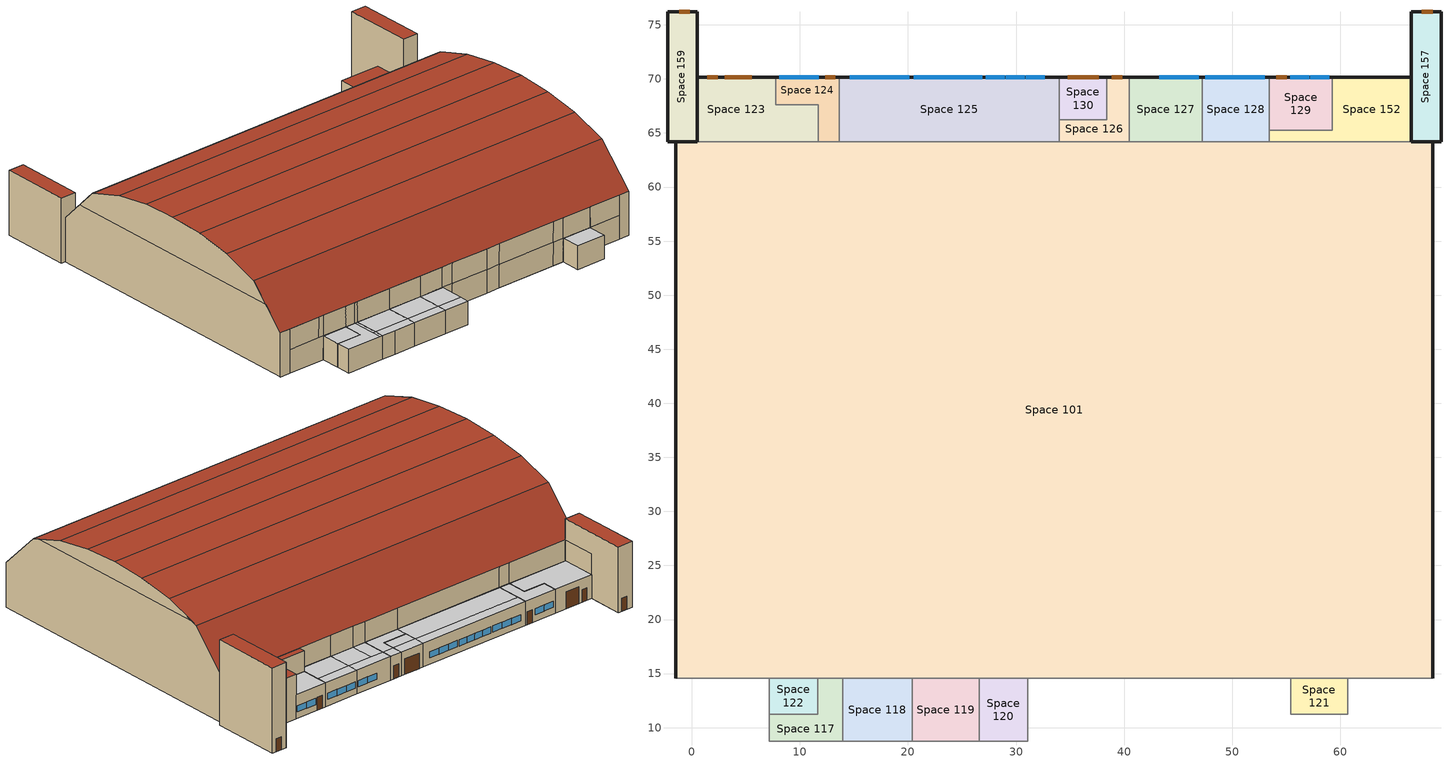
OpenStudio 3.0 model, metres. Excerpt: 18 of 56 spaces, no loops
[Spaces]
Space 101
 floor ground: 68.52,64.2 68.52,14.57 -1.46,14.57 -1.46,64.2 z0
 wall outside: 68.52,39.38,17.53 68.52,33.17,17.21 68.52,26.97,16.19 68.52,22,14.48 68.52,57.02,14.48 68.52,51.79,16.2 68.52,45.59,17.22; -1.46,39.38,17.53 -1.46,45.59,17.22 -1.46,51.79,16.2 -1.46,58,14.16 -1.46,60.85,11.12 -1.46,17.97,11.12 -1.46,20.77,14.06 -1.46,26.97,16.19 -1.46,33.17,17.21
 wall outside (Vintage 4 Hangar Door R10): -1.46,60.85,11.12 -1.46,64.2,7.56 -1.46,64.2,0 -1.46,14.57,0 -1.46,14.57,7.56 -1.46,17.97,11.12; 68.52,22,14.48 68.52,20.77,14.06 68.52,14.57,7.56 68.52,14.57,0 68.52,64.2,0 68.52,64.2,7.56 68.52,58,14.16 68.52,57.02,14.48
 wall to Space 120: 26.59,14.57 31.07,14.57 z0:4.05
 wall to Space 117: 11.64,14.57 13.96,14.57 z0:4.05
 wall to Space 159: 0.51,64.2 -1.46,64.2 z0:7.56
 wall to Space 151: 11.7,64.2 0.51,64.2 z4.05:7.56
 wall to Space 154: 53.41,64.2 47.2,64.2 42.83,64.2 z4.05:7.56
 wall to Space 157: 68.52,64.2 66.56,64.2 z0:7.56
 wall to Space 156: 66.65,14.57 68.52,14.57 z0:7.56
 wall to Space 121: 55.4,14.57 60.67,14.57 z0:4.05
 wall to Space 142: 6.24,14.57 7.15,14.57 11.64,14.57 13.49,14.57 z4.05:7.56
 wall to Space 123: 11.7,64.2 0.51,64.2 z0:4.05
 wall to Space 124: 13.64,64.2 11.7,64.2 z0:4.05
 wall to Space 148: 42.83,64.2 40.46,64.2 z4.05:7.56
 wall to Space 150: 13.64,64.2 11.7,64.2 z4.05:7.56
 wall to Space 126: 40.46,64.2 33.99,64.2 z0:4.05
 wall to Space 149: 40.46,64.2 33.99,64.2 13.64,64.2 z4.05:7.56
 wall to Space 145: 13.49,14.57 13.96,14.57 20.39,14.57 26.59,14.57 31.07,14.57 33.1,14.57 39.95,14.57 42.55,14.57 53.41,14.57 z4.05:7.56
 wall to Space 118: 13.96,14.57 20.39,14.57 z0:4.05
 wall to Space 122: 7.15,14.57 11.64,14.57 z0:4.05
 wall to Space 127: 47.2,64.2 40.46,64.2 z0:4.05
 wall to Space 125: 33.99,64.2 13.64,64.2 z0:4.05
 wall to Space 119: 20.39,14.57 26.59,14.57 z0:4.05
 wall to Space 113: 33.1,14.57 39.95,14.57 z0:4.05
 wall to Space 111: 31.07,14.57 33.1,14.57 z0:4.05
 wall to Space 143: 53.41,14.57 55.4,14.57 60.67,14.57 60.78,14.57 z4.05:7.56
 wall to Space 128: 53.41,64.2 47.2,64.2 z0:4.05
 wall to Space 152: 66.56,64.2 53.41,64.2 z0:7.56
 wall to Space 115: 42.55,14.57 53.41,14.57 z0:4.05
 wall to Space 116: 53.41,14.57 55.4,14.57 z0:4.05
 wall to Space 114: 39.95,14.57 42.55,14.57 z0:4.05
 wall to Space 105: 0.41,14.57,4.06 0.41,14.57,0 7.15,14.57,0 7.15,14.57,4.05
 wall to Space 141: 0.41,14.57 6.24,14.57 z4.05:7.56
 wall to Space 158: -1.46,14.57 0.41,14.57 z0:7.56
 wall to Space 144: 60.78,14.57,7.56 60.78,14.57,4.05 66.65,14.57,4.06 66.65,14.57,7.56
 wall to Space 110: 60.67,14.57,4.05 60.67,14.57,0 66.65,14.57,0 66.65,14.57,4.06
 roof outside: -1.46,26.97,16.19 -1.46,20.77,14.06 68.52,20.77,14.06 68.52,26.97,16.19; -1.46,33.17,17.21 -1.46,26.97,16.19 68.52,26.97,16.19 68.52,33.17,17.21; 68.52,33.17,17.21 68.52,39.38,17.53 -1.46,39.38,17.53 -1.46,33.17,17.21; 68.52,39.38,17.53 68.52,45.59,17.22 -1.46,45.59,17.22 -1.46,39.38,17.53; 68.52,58,14.16 68.52,64.2,7.56 -1.46,64.2,7.56 -1.46,58,14.16; 68.52,51.79,16.2 68.52,58,14.16 -1.46,58,14.16 -1.46,51.79,16.2; 68.52,45.59,17.22 68.52,51.79,16.2 -1.46,51.79,16.2 -1.46,45.59,17.22; -1.46,20.77,14.06 -1.46,14.57,7.56 68.52,14.57,7.56 68.52,20.77,14.06
Space 117
 floor ground: 13.96,14.57 13.96,8.73 7.15,8.73 7.15,11.25 11.64,11.25 11.64,14.57 z0
 wall to Space 122: 11.64,14.57 11.64,11.25 7.15,11.25 z0:4.05
 wall to Space 118: 13.96,8.73 13.96,14.57 z0:4.05
 wall to Space 106: 7.15,8.73 13.96,8.73 z0:4.05
 wall to Space 105: 7.15,11.25 7.15,8.73 z0:4.05
 ceiling to Space 142: 13.49,8.73 13.49,14.57 11.64,14.57 11.64,11.25 7.15,11.25 7.15,8.73 z4.05
 ceiling adiabatic (000_Interior Wall): 13.96,8.73 13.96,10.32 13.49,10.32 13.49,8.73 z4.05
 ceiling to Space 145: 13.96,10.32 13.96,14.57 13.49,14.57 13.49,10.32 z4.05
Space 118
 floor ground: 20.39,14.57 20.39,8.73 13.96,8.73 13.96,14.57 z0
 wall to Space 119: 20.39,8.73 20.39,14.57 z0:4.05
 wall to Space 107: 16.48,8.73 20.39,8.73 z0:4.05
 wall to Space 106: 13.96,8.73 16.48,8.73 z0:4.05
 ceiling adiabatic (000_Interior Wall): 20.39,8.73 20.39,10.32 13.96,10.32 13.96,8.73 z4.05
 ceiling to Space 145: 20.39,10.32 20.39,14.57 13.96,14.57 13.96,10.32 z4.05
Space 119
 floor ground: 26.59,14.57 26.59,8.73 20.39,8.73 20.39,14.57 z0
 wall to Space 120: 26.59,8.73 26.59,14.57 z0:4.05
 wall to Space 107: 20.39,8.73 26.59,8.73 z0:4.05
 ceiling adiabatic (000_Interior Wall): 26.59,8.73 26.59,10.32 20.39,10.32 20.39,8.73 z4.05
 ceiling to Space 145: 26.59,10.32 26.59,14.57 20.39,14.57 20.39,10.32 z4.05
Space 120
 floor ground: 31.07,14.57 31.07,8.73 26.59,8.73 26.59,14.57 z0
 wall to Space 111: 31.07,8.73 31.07,14.56 31.07,14.57 z0:4.05
 wall to Space 107: 26.59,8.73 31.07,8.73 z0:4.05
 ceiling adiabatic (000_Interior Wall): 31.07,8.73 31.07,10.32 26.59,10.32 26.59,8.73 z4.05
 ceiling to Space 145: 31.07,10.32 31.07,14.57 26.59,14.57 26.59,10.32 z4.05
Space 121
 floor ground: 60.67,14.57 60.67,11.23 55.4,11.23 55.4,14.57 z0
 wall to Space 116: 55.4,14.57 55.4,11.23 60.67,11.23 z0:4.05
 wall to Space 110: 60.67,11.23 60.67,14.57 z0:4.05
 ceiling to Space 143: 60.67,11.23 60.67,14.57 55.4,14.57 55.4,11.23 z4.05
Space 122
 floor ground: 11.64,14.57 11.64,11.25 7.15,11.25 7.15,14.57 z0
 wall to Space 105: 7.15,14.57 7.15,11.25 z0:4.05
 ceiling to Space 142: 11.64,11.25 11.64,14.57 7.15,14.57 7.15,11.25 z4.05
Space 123
 floor ground: 7.77,70.15 7.77,67.63 11.7,67.63 11.7,64.2 0.51,64.2 0.51,70.15 z0
 wall outside: 7.77,70.15 0.51,70.15 z0:4.05
 wall to Space 124: 11.7,64.2 11.7,67.63 7.77,67.63 7.77,70.15 z0:4.05
 wall to Space 159: 0.51,70.15 0.51,64.2 z0:4.05
 door: 2.39,70.15 1.44,70.15 z0:2.15; 5.54,70.15 3.04,70.15 z0:2.89
 ceiling to Space 151: 11.7,64.2 11.7,67.63 7.77,67.63 7.77,70.15 0.51,70.15 0.51,64.2 z4.05
Space 124
 floor ground: 13.64,70.15 13.64,64.2 11.7,64.2 11.7,67.63 7.77,67.63 7.77,70.15 z0
 wall outside: 13.64,70.15 7.77,70.15 z0:4.05
 wall to Space 125: 13.64,64.2 13.64,70.15 z0:4.05
 window: 9.88,70.15 8.09,70.15 / 11.73,70.15 9.94,70.15 z1.12:2.18
 door: 13.28,70.15 12.33,70.15 z0:2.2
 ceiling to Space 150: 13.64,64.2 13.64,70.15 7.77,70.15 7.77,67.63 11.7,67.63 11.7,64.2 z4.05
Space 125
 floor ground: 33.99,70.15 33.99,64.2 13.64,64.2 13.64,70.15 z0
 wall outside: 33.99,70.15 13.64,70.15 z0:4.05
 wall to Space 126: 33.99,64.2 33.99,66.2 z0:4.05
 wall to Space 130: 33.99,66.2 33.99,70.15 z0:4.05
 window: 16.41,70.15 14.62,70.15 / 20.11,70.15 18.32,70.15 z1.08:2.14; 18.26,70.15 16.47,70.15 z1.09:2.15; 22.1,70.15 20.54,70.15 / 23.7,70.15 22.14,70.15 / 25.27,70.15 23.72,70.15 / 30.82,70.15 29.03,70.15 / 32.67,70.15 30.88,70.15 / 28.97,70.15 27.18,70.15 z1.07:2.13; 26.86,70.15 25.31,70.15 z1.06:2.12
 ceiling to Space 149: 33.99,64.2 33.99,68.37 13.64,68.37 13.64,64.2 z4.05
 ceiling to Space 155: 33.99,68.37 33.99,70.15 13.64,70.15 13.64,68.37 z4.05
Space 126
 floor ground: 40.46,70.15 40.46,64.2 33.99,64.2 33.99,66.2 38.4,66.2 38.4,70.15 z0
 wall outside: 40.46,70.15 38.4,70.15 z0:4.05
 wall to Space 127: 40.46,64.2 40.46,70.15 z0:4.05
 wall to Space 130: 38.4,70.15 38.4,66.2 33.99,66.2 z0:4.05
 door: 39.84,70.15 38.86,70.15 z0:2.2
 ceiling to Space 149: 40.46,64.2 40.46,68.37 38.4,68.37 38.4,66.2 33.99,66.2 33.99,64.2 z4.05
 ceiling to Space 155: 40.46,68.37 40.46,70.15 38.4,70.15 38.4,68.37 z4.05
Space 127
 floor ground: 47.2,70.15 47.2,64.2 40.46,64.2 40.46,70.15 z0
 wall outside: 47.2,70.15 40.46,70.15 z0:4.05
 wall to Space 128: 47.2,64.2 47.2,70.15 z0:4.05
 window: 45.05,70.15 43.26,70.15 / 46.89,70.15 45.1,70.15 z1.12:2.18
 ceiling to Space 154: 47.2,64.2 47.2,68.37 42.83,68.37 42.83,64.2 z4.05
 ceiling to Space 148: 42.83,64.2 42.83,68.37 40.46,68.37 40.46,64.2 z4.05
 ceiling to Space 155: 47.2,68.37 47.2,70.15 40.46,70.15 40.46,68.37 z4.05
Space 128
 floor ground: 53.41,70.15 53.41,64.2 47.2,64.2 47.2,70.15 z0
 wall outside: 53.41,70.15 47.2,70.15 z0:4.05
 wall to Space 152: 53.41,64.2 53.41,65.25 z0:4.05
 wall to Space 129: 53.41,65.25 53.41,70.15 z0:4.05
 window: 51.13,70.15 49.34,70.15 / 52.98,70.15 51.19,70.15 z1.09:2.15; 49.29,70.15 47.5,70.15 z1.1:2.16
 ceiling to Space 155: 53.41,68.37 53.41,70.15 47.2,70.15 47.2,68.37 z4.05
 ceiling to Space 154: 53.41,64.2 53.41,68.37 47.2,68.37 47.2,64.2 z4.05
Space 129
 floor ground: 59.26,70.15 59.26,65.25 53.41,65.25 53.41,70.15 z0
 wall outside: 59.26,70.15 53.41,70.15 z0:4.05
 wall to Space 152: 53.41,65.25 59.26,65.25 59.26,70.15 z0:4.05
 window: 58.99,70.15 57.2,70.15 / 57.14,70.15 55.35,70.15 z1.04:2.1
 door: 55.04,70.15 54.06,70.15 z0:2.2
 ceiling to Space 153: 59.26,65.25 59.26,70.15 53.41,70.15 53.41,65.25 z4.05
Space 130
 floor ground: 38.4,70.15 38.4,66.2 33.99,66.2 33.99,70.15 z0
 wall outside: 38.4,70.15 33.99,70.15 z0:4.05
 door: 37.63,70.15 34.79,70.15 z0:2.64
 ceiling to Space 155: 38.4,68.37 38.4,70.15 33.99,70.15 33.99,68.37 z4.05
 ceiling to Space 149: 38.4,66.2 38.4,68.37 33.99,68.37 33.99,66.2 z4.05
Space 152
 floor ground: 66.55,70.15 66.56,64.2 53.41,64.2 53.41,65.25 59.26,65.25 59.26,70.15 z0
 wall outside: 66.55,70.15 59.26,70.15 z0:7.56
 wall to Space 154: 53.41,65.25 53.41,64.2 z4.05:7.56
 wall to Space 153: 59.26,70.15 59.26,65.25 53.42,65.25 z4.05:7.56
 wall to Space 157: 66.56,64.2 66.55,70.15 z0:7.56
 roof outside: 66.56,64.2 66.55,70.15 59.26,70.15 59.26,65.25 53.41,65.25 53.41,64.2 z7.56
Space 157
 floor ground: 69.3,76.22 69.3,64.2 66.56,64.2 66.55,76.22 z0
 wall outside: 69.3,64.2 69.3,76.22 66.56,76.22 66.55,76.22 z0:14.48; 66.55,76.22,14.48 66.55,76.22,0 66.55,70.15,0 66.55,70.15,7.56 66.56,64.2,7.56 66.56,64.2,14.48; 66.56,64.2,14.48 66.56,64.2,7.56 68.52,64.2,7.56 68.52,64.2,0 69.3,64.2,0 69.3,64.2,14.48
 door: 68.52,76.22 67.54,76.22 z0:2.2
 roof outside: 69.3,64.2 69.3,76.22 66.55,76.22 66.56,64.2 z14.48
Space 159
 floor ground: 0.51,76.22 0.51,64.2 -2.24,64.2 -2.24,76.22 z0
 wall outside: 0.51,76.22 -2.24,76.22 -2.24,64.2 z0:11.12; 0.51,64.2,11.12 0.51,64.2,7.56 0.51,70.15,7.56 0.51,70.15,0 0.51,76.22,0 0.51,76.22,11.12; -2.24,64.2,11.12 -2.24,64.2,0 -1.46,64.2,0 -1.46,64.2,7.56 0.51,64.2,7.56 0.51,64.2,11.12
 wall to Space 151: 0.51,64.2 0.51,70.15 z4.05:7.56
 door: -0.2,76.22 -1.18,76.22 z0:2.2
 roof outside: 0.51,64.2 0.51,76.22 -2.24,76.22 -2.24,64.2 z11.12
[Site]
Edmonton Intl AP: Latitude {deg}=53.32; Longitude {deg}=-113.58; Time Zone {hr}=-7; Elevation {m}=723
[Building]
Hangar_1980-2004: North Axis {deg}=-15; Nominal Floor to Floor Height {m}=3; Default Construction Set=-modified; Standards Number of Stories=2; Standards Number of Above Ground Stories=2
[ClimateZones]
Climate Zone Institution Name 1=ASHRAE; Climate Zone Document Name 1=ANSI/ASHRAE Standard 169; Climate Zone Document Year 1=2006; Climate Zone Institution Name 2=CEC; Climate Zone Document Name 2=California Climate Zone Descriptions; Climate Zone Document Year 2=1995
[SizingPeriod:DesignDay] Barometric Pressure {Pa}=92936; Wind Direction {deg}=180; Sky Clearness=0; Rain Indicator=0; Snow Indicator=0; Day of Month=21; Daylight Saving Time Indicator=0; Dry-Bulb Temperature Range Modifier Type=DefaultMultipliers
Name | Maximum Dry-Bulb Temperature {C} | Daily Dry-Bulb Temperature Range {deltaC} | Humidity Indicating Conditions at Maximum Dry-Bulb | Wind Speed {m/s} | Month | Day Type | Humidity Indicating Type | Solar Model Indicator | ASHRAE Taub | ASHRAE Taud
Edmonton Stony Plain Ann Clg .4% Condns DP=>MDB | 22.6 | 12 | 16.5 | 3.8 | 7 | SummerDesignDay | Dewpoint | ASHRAETau | 0.353 | 2.369
Edmonton Stony Plain Ann Clg .4% Condns WB=>MDB | 25.3 | 12 | 19 | 3.8 | 7 | SummerDesignDay | Wetbulb | ASHRAETau | 0.353 | 2.369
Edmonton Stony Plain Ann Hum_n 99.6% Condns DP=>MCDB | -32.4 | 0 | -37.7 | 1.9 | 1 | WinterDesignDay | Dewpoint | ASHRAEClearSky
Edmonton Stony Plain Ann Clg .4% Condns Enth=>MDB | 25.6 | 12 | 57100 | 3.8 | 7 | SummerDesignDay | Enthalpy | ASHRAETau | 0.353 | 2.369
[Construction]
000 ExtSlabCarpet 4in ClimateZone 1-8: MAT-CC05 4 HW CONCRETE, CP02 CARPET PAD
000 Interior Ceiling: 000 M11 100mm lightweight concrete, 000 F05 Ceiling air space resistance, 000 F16 Acoustic tile
000 Interior Floor: 000 F16 Acoustic tile, 000 F05 Ceiling air space resistance, 000 M11 100mm lightweight concrete
000 Interior Wall: 000 G01a 19mm gypsum board, 000 F04 Wall air space resistance, 000 G01a 19mm gypsum board
Vintage 4 Door R4: Vintage 4 Door mtl R4
Vintage 4 wall R8: Vintage 4 Wall mtl R8
Vintage 4 Roof R12: Vintage 4 Roof mtl R12
Vintage 4 Hangar Door R10: Vintage 4 Hangar Door mtl R10
Vintage 4 Window R1.6: Vintage 4 Windows R1.6
000_Interior Partition; 000_Interior Door: 000_G05 25mm wood
000_Interior Floor: 000_F16 Acoustic tile, 000_F05 Ceiling air space resistance, 000_M11 100mm lightweight concrete
000_Interior Wall: 000_G01a 19mm gypsum board, 000_F04 Wall air space resistance, 000_G01a 19mm gypsum board
000_Interior Ceiling: 000_M11 100mm lightweight concrete, 000_F05 Ceiling air space resistance, 000_F16 Acoustic tile
000_Interior Window: 000_Clear 3mm
000_Exterior Window: 000_Clear 3mm, 000_Air 13mm, 000_Clear 3mm
Customized construction 000_ExtSlabCarpet_4in_ClimateZone 1-8 to conductance of 0.31545741324921134: MAT-CC05 4 HW CONCRETE 1, CP02 CARPET PAD 1
Customized construction Vintage 1 Concrete Wall RSI 2.11 to conductance of 0.2839295854628052: MNECB Ref Brick 100mm 1, MNECB Ref Airspace 25mm 1, 000 G05 25mm wood 2, Mass NonRes Wall Insulation-2.89 1, 000_G01a 19mm gypsum board 1
Customized construction Vintage 1 Ref Deck Roof RSI 3.52 to conductance of 0.31545741324921134: MNECB Ref Gravel 50mm 1, MNECB Built-up Roof 9.5mm 1, MNECB Ref Polystyrene 46mm 1, 000_F08 Metal surface 1, 000 G05 25mm wood 3
Customized construction MNECB Ref Underground Floor 6.136 to conductance of 0.5678591709256104: MNECB Ref Polystyrene 25mm 1, MNECB Ref concrete 100mm 1
Customized construction MNECB Ref Underground Wall 9.659 to conductance of 0.5678591709256104: MNECB Ref Polystyrene 44mm 1, MNECB Ref concrete 100mm 2
Customized construction 000_ExtSlabCarpet_4in_ClimateZone 1-8 to conductance of 0.5678591709256104: MAT-CC05 4 HW CONCRETE 2, CP02 CARPET PAD 2
Customized Fenestration: cond=0.315 tvis=0.210 tsol=0.500: Customized Fenestration:: cond=0.315 tvis=0.210 tsol=0.500
Customized construction 000_Exterior Door to conductance of 1.4204545454545456: 000_F08 Metal surface 2, 000_I01 25mm insulation board 1
Customized construction 000_Exterior Door 1 to conductance of 0.5678591709256104: 000_F08 Metal surface 3, 000_I01 25mm insulation board 2
Customized Fenestration: cond=0.280 tvis=0.210 tsol=0.500: Customized Fenestration:: cond=0.280 tvis=0.210 tsol=0.500
[Material]
Name | Roughness | Thickness {m} | Conductivity {W/m-K} | Density {kg/m3} | Specific Heat {J/kg-K} | Thermal Absorptance | Solar Absorptance | Visible Absorptance
000 F16 Acoustic tile; 000_F16 Acoustic tile | MediumSmooth | 0.0191 | 0.06 | 368 | 590
000 G01a 19mm gypsum board; 000_G01a 19mm gypsum board; 000_G01a 19mm gypsum board 1 | MediumSmooth | 0.019 | 0.16 | 800 | 1090
000 M11 100mm lightweight concrete; 000_M11 100mm lightweight concrete | MediumRough | 0.1016 | 0.53 | 1280 | 840
MAT-CC05 4 HW CONCRETE; MAT-CC05 4 HW CONCRETE 1; MAT-CC05 4 HW CONCRETE 2 | Rough | 0.1016 | 1.311 | 2240 | 836.8 | 0.9 | 0.7 | 0.7
Vintage 4 Door mtl R4 | MediumRough | 0.03169 | 0.045 | 265 | 836.8 | 0.9 | 0.7 | 0.7
Vintage 4 Roof mtl R12 | MediumRough | 0.095745 | 0.045 | 265 | 836.8 | 0.9 | 0.7 | 0.7
Vintage 4 Hangar Door mtl R10 | MediumRough | 0.07925 | 0.045 | 265 | 836.8 | 0.9 | 0.7 | 0.7
Vintage 4 Wall mtl R8 | MediumRough | 0.06338 | 0.045 | 265 | 836.8 | 0.9 | 0.7 | 0.7
000_G05 25mm wood; 000 G05 25mm wood 2; 000 G05 25mm wood 3 | MediumSmooth | 0.0254 | 0.15 | 608 | 1630
MNECB Ref Brick 100mm 1 | MediumRough | 0.1016 | 1.311 | 2082.332 | 795.312
Mass NonRes Wall Insulation-2.89 1 | MediumRough | 0.146251 | 0.049 | 265 | 836.8 | 0.9 | 0.7 | 0.7
MNECB Ref Gravel 50mm 1 | VeryRough | 0.0508 | 1.80282 | 1601.794 | 837.17 | 0.9 | 0.7 | 0.7
MNECB Built-up Roof 9.5mm 1 | VeryRough | 0.0095 | 0.1634 | 1121.29 | 1465.048 | 0.9 | 0.7 | 0.7
MNECB Ref Polystyrene 46mm 1 | MediumRough | 0.0840785 | 0.02885 | 28.832 | 1213.897
000_F08 Metal surface 1; 000_F08 Metal surface 2; 000_F08 Metal surface 3 | Smooth | 0.0008 | 45.28 | 7824 | 500
MNECB Ref Polystyrene 25mm 1; MNECB Ref Polystyrene 44mm 1 | MediumRough | 0.049179 | 0.02885 | 28.832 | 1213.897
MNECB Ref concrete 100mm 1; MNECB Ref concrete 100mm 2 | MediumRough | 0.1016 | 1.80282 | 2242.512 | 837.17
000_I01 25mm insulation board 1 | MediumRough | 0.0211195 | 0.03 | 43 | 1210
000_I01 25mm insulation board 2 | MediumRough | 0.0528295 | 0.03 | 43 | 1210
[Material:AirGap]
Name | Thermal Resistance
000 F04 Wall air space resistance; 000_F04 Wall air space resistance | 0.15
000 F05 Ceiling air space resistance; 000_F05 Ceiling air space resistance | 0.18
MNECB Ref Airspace 25mm 1 | 0.1717
[Material:NoMass] Roughness=VeryRough; Thermal Absorptance=0.9; Solar Absorptance=0.7; Visible Absorptance=0.8
Name | Thermal Resistance
CP02 CARPET PAD | 0.2165
CP02 CARPET PAD 1 | 3.0925
CP02 CARPET PAD 2 | 1.6835
[WindowMaterial:Gas]
000_Air 13mm: Gas Type=Air; Thickness=0.0127
[WindowMaterial:Glazing] Optical Data Type=SpectralAverage; Front Side Visible Reflectance at Normal Incidence=0.081; Back Side Visible Reflectance at Normal Incidence=0.081; Infrared Transmittance at Normal Incidence=0; Front Side Infrared Hemispherical Emissivity=0.84; Back Side Infrared Hemispherical Emissivity=0.84
Name | Thickness | Solar Transmittance at Normal Incidence | Front Side Solar Reflectance at Normal Incidence | Back Side Solar Reflectance at Normal Incidence | Visible Transmittance at Normal Incidence | Conductivity | Thickness {m} | Conductivity {W/m-K} | Dirt Correction Factor for Solar and Visible Transmittance | Solar Diffusing
000_Clear 3mm | 0.003 | 0.837 | 0.075 | 0.075 | 0.898 | 0.9
Customized Fenestration:: cond=0.315 tvis=0.210 tsol=0.500 |  | 0.5 | 0.5 | 0.5 | 0.21 |  | 0.1 | 0.315457 | 1 | No
Customized Fenestration:: cond=0.280 tvis=0.210 tsol=0.500 |  | 0.5 | 0.5 | 0.5 | 0.21 |  | 0.1 | 0.28 | 1 | No
[DefaultConstructionSet]
Name | Default Exterior Surface Constructions | Default Interior Surface Constructions | Default Ground Contact Surface Constructions | Default Exterior SubSurface Constructions | Default Interior SubSurface Constructions | Interior Partition Construction
Vintage 4 | Default Surface Constructions 1 | Default Surface Constructions 2 | Default Surface Constructions 3 | Default Sub Surface Constructions 1 | Default Sub Surface Constructions 2
-modified | -modified | 000_Interior_DefSurfCons 12 | -modified 1 | -modified | 000_Interior_DefSubCons 12 | 000_Interior Partition
[DefaultSurfaceConstructions]
Name | Floor Construction | Wall Construction | Roof Ceiling Construction
Default Surface Constructions 1 | 000 ExtSlabCarpet 4in ClimateZone 1-8 | Vintage 4 wall R8 | Vintage 4 Roof R12
Default Surface Constructions 2 | 000 Interior Floor | 000 Interior Wall | 000 Interior Ceiling
Default Surface Constructions 3 | 000 ExtSlabCarpet 4in ClimateZone 1-8 | 000 ExtSlabCarpet 4in ClimateZone 1-8 | 000 ExtSlabCarpet 4in ClimateZone 1-8
000_Interior_DefSurfCons 12 | 000_Interior Floor | 000_Interior Wall | 000_Interior Ceiling
-modified | Customized construction 000_ExtSlabCarpet_4in_ClimateZone 1-8 to conductance of 0.31545741324921134 | Customized construction Vintage 1 Concrete Wall RSI 2.11 to conductance of 0.2839295854628052 | Customized construction Vintage 1 Ref Deck Roof RSI 3.52 to conductance of 0.31545741324921134
-modified 1 | Customized construction MNECB Ref Underground Floor 6.136 to conductance of 0.5678591709256104 | Customized construction MNECB Ref Underground Wall 9.659 to conductance of 0.5678591709256104 | Customized construction 000_ExtSlabCarpet_4in_ClimateZone 1-8 to conductance of 0.5678591709256104
[DefaultSubSurfaceConstructions]
Name | Fixed Window Construction | Operable Window Construction | Door Construction | Glass Door Construction | Skylight Construction | Tubular Daylight Dome Construction | Tubular Daylight Diffuser Construction | Overhead Door Construction
Default Sub Surface Constructions 1 | Vintage 4 Window R1.6 | Vintage 4 Window R1.6 | Vintage 4 Door R4 | Vintage 4 Window R1.6
Default Sub Surface Constructions 2
000_Interior_DefSubCons 12 | 000_Interior Window | 000_Interior Window | 000_Interior Door | 000_Exterior Window | 000_Exterior Window | 000_Interior Window | 000_Interior Window
-modified | Customized Fenestration: cond=0.315 tvis=0.210 tsol=0.500 | Customized Fenestration: cond=0.315 tvis=0.210 tsol=0.500 | Customized construction 000_Exterior Door to conductance of 1.4204545454545456 | Customized Fenestration: cond=0.315 tvis=0.210 tsol=0.500 | Customized Fenestration: cond=0.280 tvis=0.210 tsol=0.500 | Customized Fenestration: cond=0.280 tvis=0.210 tsol=0.500 | Customized Fenestration: cond=0.280 tvis=0.210 tsol=0.500 | Customized construction 000_Exterior Door 1 to conductance of 0.5678591709256104
[WindowMaterial:SimpleGlazingSystem]
Vintage 4 Windows R1.6: U-Factor {W/m2-K}=3.549; Solar Heat Gain Coefficient=0.6; Visible Transmittance=0.7
[ElectricEquipment:Definition] Design Level Calculation Method=Watts/Area
Name | Watts per Space Floor Area {W/m2} | Fraction Radiant
MNECB-Office type 1-sched-A-eq_elec_def | 7.5 | 0
MNECB-Active Storage Bulky-sched-E-eq_elec_def; MNECB-Material Handling-sched-E-eq_elec_def; MNECB-Machinery-sched-C-eq_elec_def | 1 | 0
MNECB-Electrical/Electronic-sched-C-eq_elec_def; MNECB-Painting-sched-C-eq_elec_def | 10 | 0
MNECB-Corridors-sched-*-eq_elec_def; MNECB-Active Stairway-sched-*-eq_elec_def; MNECB-Inactive Storage-sched-E-eq_elec_def | 0 | 0
MNECB-Locker Room and Shower-sched-*-eq_elec_def | 2.5
[Lights:Definition] Design Level Calculation Method=Watts/Area
Name | Watts per Space Floor Area {W/m2}
MNECB-Office-1-sched-A-lights_def | 19.4
MNECB-Active Storage Bulky-sched-E-lights_def; MNECB-Inactive Storage-sched-E-lights_def | 3.2
MNECB-Material Handling-sched-E-lights_def | 10.8
MNECB-Electrical/Electronic-sched-C-lights_def; MNECB-Machinery-sched-C-lights_def | 26.9
MNECB-Corridors-sched-*-lights_def; MNECB-Locker Room and Shower-sched-I-lights_def | 8.6
MNECB-Active Stairway-sched-*-lights_def | 6.5
MNECB-Painting-sched-C-lights_def | 17.2
[People:Definition] Number of People Calculation Method=Area/Person; Fraction Radiant=0.3
Name | Space Floor Area per Person {m2/person}
MNECBModified-Office-1-sched-A-people_def; MNECBModified-Material Handling-sched-E-people_def | 29
MNECBModified-Active Storage Bulky-sched-E-people_def; MNECBModified-Corridors-sched-*-people_def; MNECBModified-Active Stairway-sched-*-people_def | 146
MNECBModified-Electrical/Electronic-sched-C-people_def | 43
MNECBModified-Machinery-sched-C-people_def; MNECBModified-Painting-sched-C-people_def | 44
MNECBModified-Locker Room and Shower-sched-*-people_def | 15
MNECBModified-Inactive Storage-sched-E-people_def | 2720
[ThermostatSetpoint:DualSetpoint] Heating Setpoint Temperature Schedule=heating_always_21C; Cooling Setpoint Temperature Schedule=cooling_always_24C
Thermostat Setpoint Dual Setpoint 7; Thermostat Setpoint Dual Setpoint 13; Thermostat Setpoint Dual Setpoint 14; Thermostat Setpoint Dual Setpoint 15; Thermostat Setpoint Dual Setpoint 16; Thermostat Setpoint Dual Setpoint 17; Thermostat Setpoint Dual Setpoint 18; Thermostat Setpoint Dual Setpoint 19; Thermostat Setpoint Dual Setpoint 20; Thermostat Setpoint Dual Setpoint 21; Thermostat Setpoint Dual Setpoint 23; Thermostat Setpoint Dual Setpoint 24; Thermostat Setpoint Dual Setpoint 36; Thermostat Setpoint Dual Setpoint 37; Thermostat Setpoint Dual Setpoint 38; Thermostat Setpoint Dual Setpoint 50
[DesignSpecification:OutdoorAir]
Name | Outdoor Air Flow per Person {m3/s-person} | Outdoor Air Flow per Floor Area {m3/s-m2}
MNECBPerPerson-Office Category 1-A-oa | 0.01 | 0
MNECBPerPerson-Active Storage Bulky-E-oa; MNECBPerPerson-Corridors-*-oa; MNECBPerPerson-Active Stairway-*-oa; MNECBPerPerson-Locker Room and Shower-*-oa | 0.025 | 0
MNECBPerPerson-Material Handling-E-oa | 0.008 | 0
MNECBPerPerson-Electrical/Electronic-C-oa | 0.0375 | 0
MNECBPerPerson-Machinery-C-oa | 0.075 | 0
MNECBPerPerson-Painting-C-oa | 0.15 | 0
MNECBPerPerson-InActive Storage-E-oa | 0.4375 | 0.00025
[BuildingStory] Nominal Z Coordinate {m}=0; Default Construction Set=Vintage 4
Name | Nominal Floor to Floor Height {m}
Building Story 1 | 17.534
Building Story 3 | 4.055
Building Story 4 | 7.56
[Space]
Name | Space Type | Building Story | Thermal Zone
Space 101 | Space Function-Automotive - repair | Building Story 3 | MF31-Hangar
Space 117 | Space Function-Stairway-sch-A | Building Story 1 | MF4-Stairs
Space 118 | Space Function-Lab - research | Building Story 1 | MF5-Workshop
Space 119 | Space Function-Warehouse - med/blk | Building Story 1 | MF7-Storage
Space 120 | Space Function-Office - enclosed | Building Story 1 | MF8-Offices
Space 121 | Space Function-Office - enclosed | Building Story 1 | MF16-Offices
Space 122 | Space Function-Office - enclosed | Building Story 1 | MF3-Offices
Space 123 | Space Function-Warehouse - fine | Building Story 1 | MF30-Shipping
Space 124 | Space Function-Stairway-sch-A | Building Story 1 | MF29-Stairs
Space 125 | Space Function-Office - enclosed | Building Story 1 | MF28-Offices
Space 126 | Space Function-Corr. < 2.4m wide-sch-A | Building Story 1 | MF26-Corridor
Space 127 | Space Function-Locker room-sch-A | Building Story 1 | MF25-Lockers
Space 128 | Space Function-Automotive - repair 1 | Building Story 1 | MF24-Workshop
Space 129 | Space Function-Stairway-sch-A | Building Story 1 | MF23-Stairs
Space 130 | Space Function-Office - enclosed | Building Story 1 | MF27-Offices
Space 152 | Space Function-Automotive - repair 3 | Building Story 3 | MF22-Workshop
Space 157 | Space Function-Warehouse - med/blk 1 | Building Story 4 | MF-DS4
Space 159 | Space Function-Warehouse - med/blk 1 | Building Story 4 | MF-DS3
[SpaceType] Default Schedule Set=NRCan Cold Lake Default Schedule Set; Standards Building Type=Space Function
Name | Design Specification Outdoor Air Object | Standards Space Type
Space Function-Office - enclosed | MNECBPerPerson-Office Category 1-A-oa | Office - enclosed
Space Function-Warehouse - med/blk | MNECBPerPerson-Active Storage Bulky-E-oa | Warehouse - med/blk
Space Function-Warehouse - fine | MNECBPerPerson-Material Handling-E-oa | Warehouse - fine
Space Function-Lab - research | MNECBPerPerson-Electrical/Electronic-C-oa | Lab - research
Space Function-Automotive - repair 1 | MNECBPerPerson-Machinery-C-oa | Automotive - repair
Space Function-Corr. < 2.4m wide-sch-A | MNECBPerPerson-Corridors-*-oa | Corr. < 2.4m wide-sch-A
Space Function-Stairway-sch-A | MNECBPerPerson-Active Stairway-*-oa | Stairway-sch-A
Space Function-Automotive - repair 3 | MNECBPerPerson-Painting-C-oa | Automotive - repair
Space Function-Locker room-sch-A | MNECBPerPerson-Locker Room and Shower-*-oa | Locker room-sch-A
Space Function-Warehouse - med/blk 1 | MNECBPerPerson-InActive Storage-E-oa | Warehouse - med/blk
Space Function-Automotive - repair |  | Automotive - repair
[People]
Name | People Definition | Space or SpaceType
People 53 | MNECBModified-Office-1-sched-A-people_def | Space Function-Office - enclosed
People 3 | MNECBModified-Active Storage Bulky-sched-E-people_def | Space Function-Warehouse - med/blk
People 47 | MNECBModified-Material Handling-sched-E-people_def | Space Function-Warehouse - fine
People 24 | MNECBModified-Electrical/Electronic-sched-C-people_def | Space Function-Lab - research
People 46 | MNECBModified-Machinery-sched-C-people_def | Space Function-Automotive - repair 1
People 21 | MNECBModified-Corridors-sched-*-people_def | Space Function-Corr. < 2.4m wide-sch-A
People 2 | MNECBModified-Active Stairway-sched-*-people_def | Space Function-Stairway-sch-A
People 57 | MNECBModified-Painting-sched-C-people_def | Space Function-Automotive - repair 3
People 45 | MNECBModified-Locker Room and Shower-sched-*-people_def | Space Function-Locker room-sch-A
People 34 | MNECBModified-Inactive Storage-sched-E-people_def | Space Function-Warehouse - med/blk 1
People 89 | MNECBModified-Machinery-sched-C-people_def | Space Function-Automotive - repair
[Lights]
Name | Lights Definition | Space or SpaceType
Lights 53 | MNECB-Office-1-sched-A-lights_def | Space Function-Office - enclosed
Lights 2 | MNECB-Active Storage Bulky-sched-E-lights_def | Space Function-Warehouse - med/blk
Lights 47 | MNECB-Material Handling-sched-E-lights_def | Space Function-Warehouse - fine
Lights 24 | MNECB-Electrical/Electronic-sched-C-lights_def | Space Function-Lab - research
Lights 46 | MNECB-Machinery-sched-C-lights_def | Space Function-Automotive - repair 1
Lights 21 | MNECB-Corridors-sched-*-lights_def | Space Function-Corr. < 2.4m wide-sch-A
Lights 1 | MNECB-Active Stairway-sched-*-lights_def | Space Function-Stairway-sch-A
Lights 57 | MNECB-Painting-sched-C-lights_def | Space Function-Automotive - repair 3
Lights 45 | MNECB-Locker Room and Shower-sched-I-lights_def | Space Function-Locker room-sch-A
Lights 34 | MNECB-Inactive Storage-sched-E-lights_def | Space Function-Warehouse - med/blk 1
Lights 88 | MNECB-Machinery-sched-C-lights_def | Space Function-Automotive - repair
[ElectricEquipment]
Name | Electric Equipment Definition | Space or SpaceType
Electric Equipment 54 | MNECB-Office type 1-sched-A-eq_elec_def | Space Function-Office - enclosed
Electric Equipment 3 | MNECB-Active Storage Bulky-sched-E-eq_elec_def | Space Function-Warehouse - med/blk
Electric Equipment 48 | MNECB-Material Handling-sched-E-eq_elec_def | Space Function-Warehouse - fine
Electric Equipment 25 | MNECB-Electrical/Electronic-sched-C-eq_elec_def | Space Function-Lab - research
Electric Equipment 47 | MNECB-Machinery-sched-C-eq_elec_def | Space Function-Automotive - repair 1
Electric Equipment 22 | MNECB-Corridors-sched-*-eq_elec_def | Space Function-Corr. < 2.4m wide-sch-A
Electric Equipment 2 | MNECB-Active Stairway-sched-*-eq_elec_def | Space Function-Stairway-sch-A
Electric Equipment 58 | MNECB-Painting-sched-C-eq_elec_def | Space Function-Automotive - repair 3
Electric Equipment 46 | MNECB-Locker Room and Shower-sched-*-eq_elec_def | Space Function-Locker room-sch-A
Electric Equipment 35 | MNECB-Inactive Storage-sched-E-eq_elec_def | Space Function-Warehouse - med/blk 1
Electric Equipment 89 | MNECB-Machinery-sched-C-eq_elec_def | Space Function-Automotive - repair
[ThermalZone] Use Ideal Air Loads=No
Name | Thermostat
MF3-Offices | Thermostat Setpoint Dual Setpoint 18
MF4-Stairs | Thermostat Setpoint Dual Setpoint 50
MF5-Workshop | Thermostat Setpoint Dual Setpoint 21
MF7-Storage | Thermostat Setpoint Dual Setpoint 23
MF8-Offices | Thermostat Setpoint Dual Setpoint 24
MF16-Offices | Thermostat Setpoint Dual Setpoint 7
MF22-Workshop | Thermostat Setpoint Dual Setpoint 13
MF23-Stairs | Thermostat Setpoint Dual Setpoint 36
MF24-Workshop | Thermostat Setpoint Dual Setpoint 14
MF25-Lockers | Thermostat Setpoint Dual Setpoint 37
MF26-Corridor | Thermostat Setpoint Dual Setpoint 15
MF27-Offices | Thermostat Setpoint Dual Setpoint 16
MF28-Offices | Thermostat Setpoint Dual Setpoint 17
MF29-Stairs | Thermostat Setpoint Dual Setpoint 38
MF30-Shipping | Thermostat Setpoint Dual Setpoint 19
MF31-Hangar | Thermostat Setpoint Dual Setpoint 20
MF-DS3; MF-DS4
[DefaultScheduleSet]
NRCan Cold Lake Default Schedule Set: Hours of Operation Schedule=NRCan - Cold Lake - Default Fans; Number of People Schedule=NRCan - Cold Lake - Default People; People Activity Level Schedule=NRCan - Cold Lake - Default Activity; Lighting Schedule=NRCan - Cold Lake - Default Lights; Electric Equipment Schedule=NRCan - Cold Lake - Default Equip; Hot Water Equipment Schedule=NRCan - Cold Lake - Default Hot Water
[SpaceInfiltration:DesignFlowRate] Schedule=Always On; Design Flow Rate Calculation Method=Flow/ExteriorArea; Design Flow Rate {m3/s}=0; Flow per Exterior Surface Area {m3/s-m2}=0.0008
Name | Space or SpaceType | Flow per Space Floor Area {m3/s-m2}
Space Infiltration Design Flow Rate 2 | Space Function-Locker room-sch-A
Space Infiltration Design Flow Rate 5 | Space Function-Office - enclosed | 0
Space Infiltration Design Flow Rate 6 | Space Function-Stairway-sch-A | 0
Space Infiltration Design Flow Rate 7 | Space Function-Corr. < 2.4m wide-sch-A | 0
Space Infiltration Design Flow Rate 9 | Space Function-Lab - research | 0
Space Infiltration Design Flow Rate 10 | Space Function-Automotive - repair 1 | 0
Space Infiltration Design Flow Rate 11 | Space Function-Automotive - repair 3 | 0
Space Infiltration Design Flow Rate 13 | Space Function-Warehouse - med/blk | 0
Space Infiltration Design Flow Rate 15 | Space Function-Warehouse - med/blk 1 | 0
Space Infiltration Design Flow Rate 16 | Space Function-Warehouse - fine | 0
Space Infiltration Design Flow Rate 17 | Space Function-Automotive - repair | 0
[Schedule:Ruleset]
Always On: Default Day Schedule=Always On Default Schedule; Summer Design Day Schedule=Always On Summer Design Day; Winter Design Day Schedule=Always On Winter Design Day
NRCan - Cold Lake - Default Lights: Default Day Schedule=Schedule Day 6
NRCan - Cold Lake - Default Hot Water: Default Day Schedule=Schedule Day 15
NRCan - Cold Lake - Default Equip: Default Day Schedule=Schedule Day 25
NRCan - Cold Lake - Default Fans: Default Day Schedule=Schedule Day 28
NRCan - Cold Lake - Default People: Default Day Schedule=Schedule Day 31
NRCan - Cold Lake - Default Activity: Default Day Schedule=Schedule Day 39
heating_always_21C: Default Day Schedule=Schedule Day 56
cooling_always_24C: Default Day Schedule=Schedule Day 57
[Schedule:Day]
Always On Default Schedule; Always On Winter Design Day; Always On Summer Design Day; Schedule Day 28: 24, 0, 1
Schedule Day 6; Schedule Day 7; Schedule Day 27: 7, 0, 0.05, 16, 0, 1, 24, 0, 0.05
Schedule Day 14: 24, 0, 0.05
Schedule Day 15; Schedule Day 23: 7, 0, 0.05, 15, 30, 1, 24, 0, 0.05
Schedule Day 22; Schedule Day 26; Schedule Day 29; Schedule Day 31; Schedule Day 32: 24, 0, 0
Schedule Day 25: 24, 0, 0.3
Schedule Day 30; Schedule Day 38: 7, 0, 0, 16, 0, 1, 24, 0, 0
Schedule Day 39: 24, 0, 120
Schedule Day 56: 24, 0, 21
Schedule Day 57: 24, 0, 24
[Schedule:Rule]
Name | Schedule Ruleset | Rule Order | Day Schedule | Apply Monday | Apply Tuesday | Apply Wednesday | Apply Thursday | Apply Friday | Apply Saturday | Apply Sunday
M-F | NRCan - Cold Lake - Default Lights | 1 | Schedule Day 7 | Yes | Yes | Yes | Yes | Yes | No
SS | NRCan - Cold Lake - Default Lights | 0 | Schedule Day 14 |  |  |  |  |  | Yes | Yes
SS 1 | NRCan - Cold Lake - Default Hot Water | 1 | Schedule Day 22 |  |  |  |  |  | Yes | Yes
M-F 1 | NRCan - Cold Lake - Default Hot Water | 0 | Schedule Day 23 | Yes | Yes | Yes | Yes | Yes
SS 2 | NRCan - Cold Lake - Default Equip | 1 | Schedule Day 26 |  |  |  |  |  | Yes | Yes
MF 2 | NRCan - Cold Lake - Default Equip | 0 | Schedule Day 27 | Yes | Yes | Yes | Yes | Yes
SS 3 | NRCan - Cold Lake - Default Fans | 1 | Schedule Day 29 |  |  |  |  |  | Yes | Yes
M-F 2 | NRCan - Cold Lake - Default Fans | 0 | Schedule Day 30 | Yes | Yes | Yes | Yes | Yes
Schedule Rule 1 | NRCan - Cold Lake - Default People | 1 | Schedule Day 32 |  |  |  |  |  | Yes | Yes
M-F 3 | NRCan - Cold Lake - Default People | 0 | Schedule Day 38 | Yes | Yes | Yes | Yes | Yes
